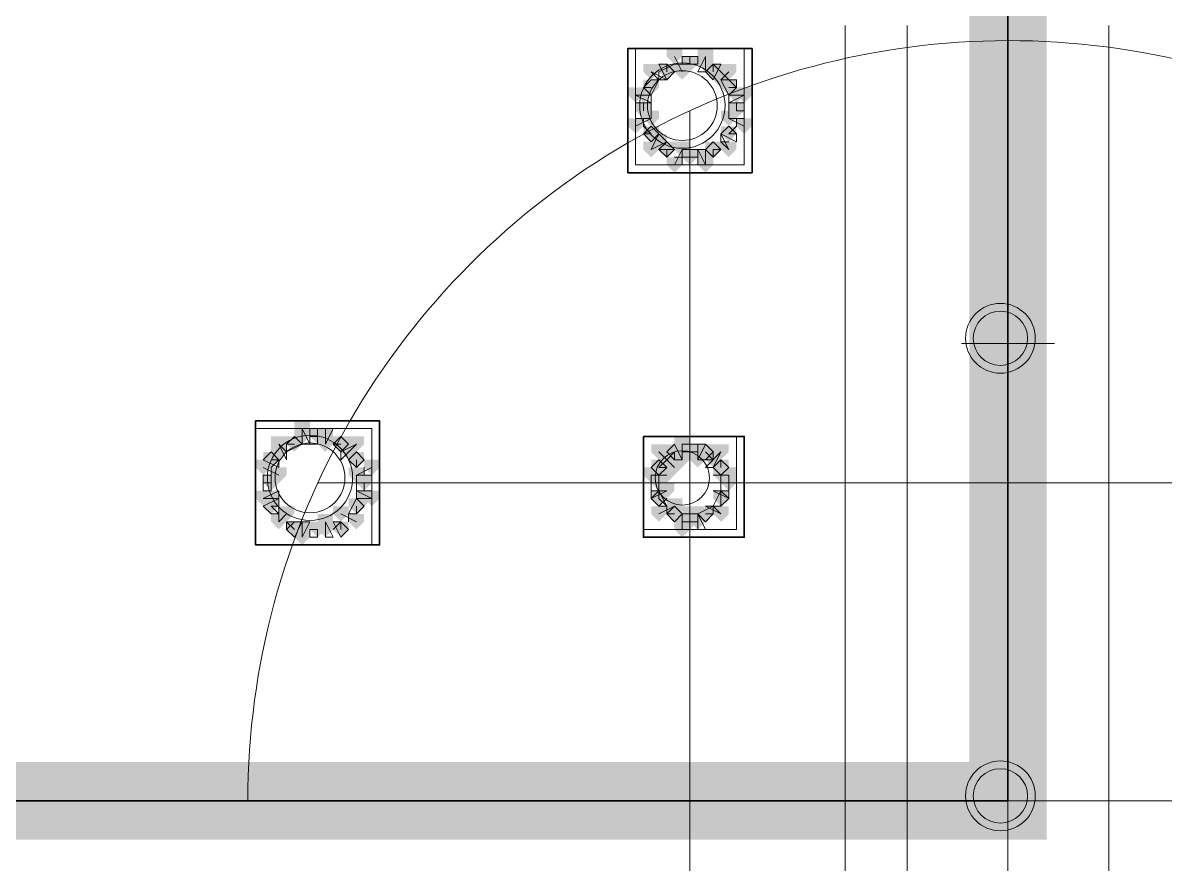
# Model space of a CAD drawing. Header units: millimetres. Extents: x 2315 to 4619, y 1334 to 1897.
# Drawn here: x 3898.27 to 3907.26, y 1541.2 to 1547.82 of the extents above; entities that cross this region are included whole.
import ezdxf

# ---------------------------------------------------------------- set-up
doc = ezdxf.new("R2010")
doc.units = ezdxf.units.MM
for name, color, linetype, true_color in [('PDF_10', 7, 'Continuous', 0x00b85c), ('PDF_8剖面层', 7, 'Continuous', 0xdcdcdc), ('PDF_AXIS', 7, 'Continuous', 0x00b85c), ('PDF_柱构件', 7, 'Continuous', 0x00b85c), ('PDF_转运站初步方案', 7, 'Continuous', 0x00b85c)]:
    doc.layers.add(name, color=color, linetype=linetype, true_color=true_color)
for name, color, linetype in [('PDF_3中心线层', 1, 'Continuous'), ('PDF_中心线层', 1, 'Continuous'), ('PDF_粗实线层', 7, 'Continuous')]:
    doc.layers.add(name, color=color, linetype=linetype)

msp = doc.modelspace()

# ---------------------------------------------------------------- hatches: boundary and pattern name
at = {"layer": 'PDF_10', "transparency": 33554559}
for points in [[(3903.3376, 1547.499), (3903.2766, 1547.499), (3903.2766, 1547.4379), (3903.3376, 1547.3768), (3903.3987, 1547.4379), (3903.3987, 1547.499)], [(3903.3376, 1547.499), (3903.2766, 1547.499), (3903.2766, 1547.4379), (3903.3376, 1547.3768), (3903.3987, 1547.4379), (3903.3987, 1547.499)], [(3903.5209, 1547.5601), (3903.4598, 1547.5601), (3903.4598, 1547.499), (3903.5209, 1547.4379), (3903.582, 1547.499), (3903.582, 1547.5601)], [(3903.5209, 1547.5601), (3903.4598, 1547.5601), (3903.4598, 1547.499), (3903.5209, 1547.4379), (3903.582, 1547.499), (3903.582, 1547.5601)], [(3903.7041, 1547.499), (3903.643, 1547.499), (3903.643, 1547.4379), (3903.7041, 1547.3768), (3903.7652, 1547.4379), (3903.7652, 1547.499)], [(3903.7041, 1547.499), (3903.643, 1547.499), (3903.643, 1547.4379), (3903.7041, 1547.3768), (3903.7652, 1547.4379), (3903.7652, 1547.499)], [(3903.2155, 1547.3768), (3903.1544, 1547.3768), (3903.1544, 1547.3157), (3903.2155, 1547.2547), (3903.2766, 1547.3157), (3903.2766, 1547.3768)], [(3903.2155, 1547.3768), (3903.1544, 1547.3768), (3903.1544, 1547.3157), (3903.2155, 1547.2547), (3903.2766, 1547.3157), (3903.2766, 1547.3768)], [(3903.8263, 1547.3768), (3903.7652, 1547.3768), (3903.7652, 1547.3157), (3903.8263, 1547.2547), (3903.8874, 1547.3157), (3903.8874, 1547.3768)], [(3903.8263, 1547.3768), (3903.7652, 1547.3768), (3903.7652, 1547.3157), (3903.8263, 1547.2547), (3903.8874, 1547.3157), (3903.8874, 1547.3768)], [(3903.1544, 1547.1936), (3903.0933, 1547.1936), (3903.0933, 1547.1325), (3903.1544, 1547.0714), (3903.2155, 1547.1325), (3903.2155, 1547.1936)], [(3903.1544, 1547.1936), (3903.0933, 1547.1936), (3903.0933, 1547.1325), (3903.1544, 1547.0714), (3903.2155, 1547.1325), (3903.2155, 1547.1936)], [(3903.1544, 1547.1936), (3903.0933, 1547.1936), (3903.0933, 1547.1325), (3903.1544, 1547.0714), (3903.2155, 1547.1325), (3903.2155, 1547.1936)], [(3903.8874, 1547.1936), (3903.8263, 1547.1936), (3903.8263, 1547.1325), (3903.8874, 1547.0714), (3903.9484, 1547.1325), (3903.9484, 1547.1936)], [(3903.8874, 1547.1936), (3903.8263, 1547.1936), (3903.8263, 1547.1325), (3903.8874, 1547.0714), (3903.9484, 1547.1325), (3903.9484, 1547.1936)], [(3903.2155, 1547.0103), (3903.1544, 1547.0103), (3903.1544, 1546.9493), (3903.2155, 1546.8882), (3903.2766, 1546.9493), (3903.2766, 1547.0103)], [(3903.2155, 1547.0103), (3903.1544, 1547.0103), (3903.1544, 1546.9493), (3903.2155, 1546.8882), (3903.2766, 1546.9493), (3903.2766, 1547.0103)], [(3903.8263, 1547.0103), (3903.7652, 1547.0103), (3903.7652, 1546.9493), (3903.8263, 1546.8882), (3903.8874, 1546.9493), (3903.8874, 1547.0103)], [(3903.8263, 1547.0103), (3903.7652, 1547.0103), (3903.7652, 1546.9493), (3903.8263, 1546.8882), (3903.8874, 1546.9493), (3903.8874, 1547.0103)], [(3903.3376, 1546.8882), (3903.2766, 1546.8882), (3903.2766, 1546.8271), (3903.3376, 1546.766), (3903.3987, 1546.8271), (3903.3987, 1546.8882)], [(3903.3376, 1546.8882), (3903.2766, 1546.8882), (3903.2766, 1546.8271), (3903.3376, 1546.766), (3903.3987, 1546.8271), (3903.3987, 1546.8882)], [(3903.7041, 1546.8882), (3903.643, 1546.8882), (3903.643, 1546.8271), (3903.7041, 1546.766), (3903.7652, 1546.8271), (3903.7652, 1546.8882)], [(3903.7041, 1546.8882), (3903.643, 1546.8882), (3903.643, 1546.8271), (3903.7041, 1546.766), (3903.7652, 1546.8271), (3903.7652, 1546.8882)], [(3903.5209, 1546.8271), (3903.4598, 1546.8271), (3903.4598, 1546.766), (3903.5209, 1546.7049), (3903.582, 1546.766), (3903.582, 1546.8271)], [(3903.5209, 1546.8271), (3903.4598, 1546.8271), (3903.4598, 1546.766), (3903.5209, 1546.7049), (3903.582, 1546.766), (3903.582, 1546.8271)], [(3903.5209, 1546.8271), (3903.4598, 1546.8271), (3903.4598, 1546.766), (3903.5209, 1546.7049), (3903.582, 1546.766), (3903.582, 1546.8271)], [(3900.589, 1544.6282), (3900.5279, 1544.6282), (3900.5279, 1544.5671), (3900.589, 1544.506), (3900.6501, 1544.5671), (3900.6501, 1544.6282)], [(3900.589, 1544.6282), (3900.5279, 1544.6282), (3900.5279, 1544.5671), (3900.589, 1544.506), (3900.6501, 1544.5671), (3900.6501, 1544.6282)], [(3900.589, 1544.6282), (3900.5279, 1544.6282), (3900.5279, 1544.5671), (3900.589, 1544.506), (3900.6501, 1544.5671), (3900.6501, 1544.6282)], [(3900.4057, 1544.5671), (3900.3447, 1544.5671), (3900.3447, 1544.506), (3900.4057, 1544.4449), (3900.4668, 1544.506), (3900.4668, 1544.5671)], [(3900.4057, 1544.5671), (3900.3447, 1544.5671), (3900.3447, 1544.506), (3900.4057, 1544.4449), (3900.4668, 1544.506), (3900.4668, 1544.5671)], [(3900.7722, 1544.5671), (3900.7111, 1544.5671), (3900.7111, 1544.506), (3900.7722, 1544.4449), (3900.8333, 1544.506), (3900.8333, 1544.5671)], [(3900.7722, 1544.5671), (3900.7111, 1544.5671), (3900.7111, 1544.506), (3900.7722, 1544.4449), (3900.8333, 1544.506), (3900.8333, 1544.5671)], [(3900.7722, 1544.5671), (3900.7111, 1544.5671), (3900.7111, 1544.506), (3900.7722, 1544.4449), (3900.8333, 1544.506), (3900.8333, 1544.5671)], [(3900.2225, 1544.4449), (3900.1614, 1544.4449), (3900.1614, 1544.3839), (3900.2225, 1544.3228), (3900.2836, 1544.3839), (3900.2836, 1544.4449)], [(3900.2225, 1544.4449), (3900.1614, 1544.4449), (3900.1614, 1544.3839), (3900.2225, 1544.3228), (3900.2836, 1544.3839), (3900.2836, 1544.4449)], [(3900.8944, 1544.4449), (3900.8333, 1544.4449), (3900.8333, 1544.3839), (3900.8944, 1544.3228), (3900.9555, 1544.3839), (3900.9555, 1544.4449)], [(3900.8944, 1544.4449), (3900.8333, 1544.4449), (3900.8333, 1544.3839), (3900.8944, 1544.3228), (3900.9555, 1544.3839), (3900.9555, 1544.4449)], [(3900.8944, 1544.4449), (3900.8333, 1544.4449), (3900.8333, 1544.3839), (3900.8944, 1544.3228), (3900.9555, 1544.3839), (3900.9555, 1544.4449)], [(3903.3987, 1544.506), (3903.3376, 1544.506), (3903.3376, 1544.4449), (3903.3987, 1544.3839), (3903.4598, 1544.4449), (3903.4598, 1544.506)], [(3903.3987, 1544.506), (3903.3376, 1544.506), (3903.3376, 1544.4449), (3903.3987, 1544.3839), (3903.4598, 1544.4449), (3903.4598, 1544.506)], [(3903.5209, 1544.506), (3903.4598, 1544.506), (3903.4598, 1544.4449), (3903.5209, 1544.3839), (3903.582, 1544.4449), (3903.582, 1544.506)], [(3903.5209, 1544.506), (3903.4598, 1544.506), (3903.4598, 1544.4449), (3903.5209, 1544.3839), (3903.582, 1544.4449), (3903.582, 1544.506)], [(3903.643, 1544.506), (3903.582, 1544.506), (3903.582, 1544.4449), (3903.643, 1544.3839), (3903.7041, 1544.4449), (3903.7041, 1544.506)], [(3903.643, 1544.506), (3903.582, 1544.506), (3903.582, 1544.4449), (3903.643, 1544.3839), (3903.7041, 1544.4449), (3903.7041, 1544.506)], [(3903.2766, 1544.3839), (3903.2155, 1544.3839), (3903.2155, 1544.3228), (3903.2766, 1544.2617), (3903.3376, 1544.3228), (3903.3376, 1544.3839)], [(3903.2766, 1544.3839), (3903.2155, 1544.3839), (3903.2155, 1544.3228), (3903.2766, 1544.2617), (3903.3376, 1544.3228), (3903.3376, 1544.3839)], [(3903.7652, 1544.3839), (3903.7041, 1544.3839), (3903.7041, 1544.3228), (3903.7652, 1544.2617), (3903.8263, 1544.3228), (3903.8263, 1544.3839)], [(3903.7652, 1544.3839), (3903.7041, 1544.3839), (3903.7041, 1544.3228), (3903.7652, 1544.2617), (3903.8263, 1544.3228), (3903.8263, 1544.3839)], [(3903.7652, 1544.3839), (3903.7041, 1544.3839), (3903.7041, 1544.3228), (3903.7652, 1544.2617), (3903.8263, 1544.3228), (3903.8263, 1544.3839)], [(3900.2225, 1544.2617), (3900.1614, 1544.2617), (3900.1614, 1544.2006), (3900.2225, 1544.1395), (3900.2836, 1544.2006), (3900.2836, 1544.2617)], [(3900.2225, 1544.2617), (3900.1614, 1544.2617), (3900.1614, 1544.2006), (3900.2225, 1544.1395), (3900.2836, 1544.2006), (3900.2836, 1544.2617)], [(3900.9555, 1544.2617), (3900.8944, 1544.2617), (3900.8944, 1544.2006), (3900.9555, 1544.1395), (3901.0166, 1544.2006), (3901.0166, 1544.2617)], [(3900.9555, 1544.2617), (3900.8944, 1544.2617), (3900.8944, 1544.2006), (3900.9555, 1544.1395), (3901.0166, 1544.2006), (3901.0166, 1544.2617)], [(3903.2766, 1544.2617), (3903.2155, 1544.2617), (3903.2155, 1544.2006), (3903.2766, 1544.1395), (3903.3376, 1544.2006), (3903.3376, 1544.2617)], [(3903.2766, 1544.2617), (3903.2155, 1544.2617), (3903.2155, 1544.2006), (3903.2766, 1544.1395), (3903.3376, 1544.2006), (3903.3376, 1544.2617)], [(3903.8263, 1544.2617), (3903.7652, 1544.2617), (3903.7652, 1544.2006), (3903.8263, 1544.1395), (3903.8874, 1544.2006), (3903.8874, 1544.2617)], [(3903.8263, 1544.2617), (3903.7652, 1544.2617), (3903.7652, 1544.2006), (3903.8263, 1544.1395), (3903.8874, 1544.2006), (3903.8874, 1544.2617)], [(3900.2225, 1544.0784), (3900.1614, 1544.0784), (3900.1614, 1544.0174), (3900.2225, 1543.9563), (3900.2836, 1544.0174), (3900.2836, 1544.0784)], [(3900.2225, 1544.0784), (3900.1614, 1544.0784), (3900.1614, 1544.0174), (3900.2225, 1543.9563), (3900.2836, 1544.0174), (3900.2836, 1544.0784)], [(3900.8944, 1544.0784), (3900.8333, 1544.0784), (3900.8333, 1544.0174), (3900.8944, 1543.9563), (3900.9555, 1544.0174), (3900.9555, 1544.0784)], [(3900.8944, 1544.0784), (3900.8333, 1544.0784), (3900.8333, 1544.0174), (3900.8944, 1543.9563), (3900.9555, 1544.0174), (3900.9555, 1544.0784)], [(3900.8944, 1544.0784), (3900.8333, 1544.0784), (3900.8333, 1544.0174), (3900.8944, 1543.9563), (3900.9555, 1544.0174), (3900.9555, 1544.0784)], [(3903.2766, 1544.1395), (3903.2155, 1544.1395), (3903.2155, 1544.0784), (3903.2766, 1544.0174), (3903.3376, 1544.0784), (3903.3376, 1544.1395)], [(3903.2766, 1544.1395), (3903.2155, 1544.1395), (3903.2155, 1544.0784), (3903.2766, 1544.0174), (3903.3376, 1544.0784), (3903.3376, 1544.1395)], [(3903.7652, 1544.1395), (3903.7041, 1544.1395), (3903.7041, 1544.0784), (3903.7652, 1544.0174), (3903.8263, 1544.0784), (3903.8263, 1544.1395)], [(3903.7652, 1544.1395), (3903.7041, 1544.1395), (3903.7041, 1544.0784), (3903.7652, 1544.0174), (3903.8263, 1544.0784), (3903.8263, 1544.1395)], [(3903.3987, 1544.0174), (3903.3376, 1544.0174), (3903.3376, 1543.9563), (3903.3987, 1543.8952), (3903.4598, 1543.9563), (3903.4598, 1544.0174)], [(3903.3987, 1544.0174), (3903.3376, 1544.0174), (3903.3376, 1543.9563), (3903.3987, 1543.8952), (3903.4598, 1543.9563), (3903.4598, 1544.0174)], [(3903.3987, 1544.0174), (3903.3376, 1544.0174), (3903.3376, 1543.9563), (3903.3987, 1543.8952), (3903.4598, 1543.9563), (3903.4598, 1544.0174)], [(3903.643, 1544.0174), (3903.582, 1544.0174), (3903.582, 1543.9563), (3903.643, 1543.8952), (3903.7041, 1543.9563), (3903.7041, 1544.0174)], [(3903.643, 1544.0174), (3903.582, 1544.0174), (3903.582, 1543.9563), (3903.643, 1543.8952), (3903.7041, 1543.9563), (3903.7041, 1544.0174)], [(3900.4057, 1543.8952), (3900.3447, 1543.8952), (3900.3447, 1543.8341), (3900.4057, 1543.773), (3900.4668, 1543.8341), (3900.4668, 1543.8952)], [(3900.4057, 1543.8952), (3900.3447, 1543.8952), (3900.3447, 1543.8341), (3900.4057, 1543.773), (3900.4668, 1543.8341), (3900.4668, 1543.8952)], [(3900.589, 1543.8952), (3900.5279, 1543.8952), (3900.5279, 1543.8341), (3900.589, 1543.773), (3900.6501, 1543.8341), (3900.6501, 1543.8952)], [(3900.589, 1543.8952), (3900.5279, 1543.8952), (3900.5279, 1543.8341), (3900.589, 1543.773), (3900.6501, 1543.8341), (3900.6501, 1543.8952)], [(3900.7722, 1543.8952), (3900.7111, 1543.8952), (3900.7111, 1543.8341), (3900.7722, 1543.773), (3900.8333, 1543.8341), (3900.8333, 1543.8952)], [(3900.7722, 1543.8952), (3900.7111, 1543.8952), (3900.7111, 1543.8341), (3900.7722, 1543.773), (3900.8333, 1543.8341), (3900.8333, 1543.8952)], [(3903.5209, 1543.9563), (3903.4598, 1543.9563), (3903.4598, 1543.8952), (3903.5209, 1543.8341), (3903.582, 1543.8952), (3903.582, 1543.9563)], [(3903.5209, 1543.9563), (3903.4598, 1543.9563), (3903.4598, 1543.8952), (3903.5209, 1543.8341), (3903.582, 1543.8952), (3903.582, 1543.9563)]]:
    msp.add_hatch(color=6, dxfattribs=at).paths.add_polyline_path(points)
at = {"layer": 'PDF_柱构件', "transparency": 33554559}
for points in [[(3903.3987, 1547.6211), (3903.3376, 1547.6211), (3903.3376, 1547.5601), (3903.3987, 1547.499), (3903.4598, 1547.5601), (3903.4598, 1547.6211)], [(3903.643, 1547.6211), (3903.582, 1547.6211), (3903.582, 1547.5601), (3903.643, 1547.499), (3903.7041, 1547.5601), (3903.7041, 1547.6211)], [(3903.2155, 1547.499), (3903.1544, 1547.499), (3903.1544, 1547.4379), (3903.2155, 1547.3768), (3903.2766, 1547.4379), (3903.2766, 1547.499)], [(3903.4598, 1547.499), (3903.3987, 1547.499), (3903.3987, 1547.4379), (3903.4598, 1547.3768), (3903.5209, 1547.4379), (3903.5209, 1547.499)], [(3903.643, 1547.5601), (3903.582, 1547.5601), (3903.582, 1547.499), (3903.643, 1547.4379), (3903.7041, 1547.499), (3903.7041, 1547.5601)], [(3903.8263, 1547.499), (3903.7652, 1547.499), (3903.7652, 1547.4379), (3903.8263, 1547.3768), (3903.8874, 1547.4379), (3903.8874, 1547.499)], [(3903.7652, 1547.4379), (3903.7041, 1547.4379), (3903.7041, 1547.3768), (3903.7652, 1547.3157), (3903.8263, 1547.3768), (3903.8263, 1547.4379)], [(3903.0933, 1547.3157), (3903.0322, 1547.3157), (3903.0322, 1547.2547), (3903.0933, 1547.1936), (3903.1544, 1547.2547), (3903.1544, 1547.3157)], [(3903.1544, 1547.3157), (3903.0933, 1547.3157), (3903.0933, 1547.2547), (3903.1544, 1547.1936), (3903.2155, 1547.2547), (3903.2155, 1547.3157)], [(3903.8874, 1547.3157), (3903.8263, 1547.3157), (3903.8263, 1547.2547), (3903.8874, 1547.1936), (3903.9484, 1547.2547), (3903.9484, 1547.3157)], [(3903.9484, 1547.3157), (3903.8874, 1547.3157), (3903.8874, 1547.2547), (3903.9484, 1547.1936), (3904.0095, 1547.2547), (3904.0095, 1547.3157)], [(3903.2155, 1547.1325), (3903.1544, 1547.1325), (3903.1544, 1547.0714), (3903.2155, 1547.0103), (3903.2766, 1547.0714), (3903.2766, 1547.1325)], [(3903.8263, 1547.1325), (3903.7652, 1547.1325), (3903.7652, 1547.0714), (3903.8263, 1547.0103), (3903.8874, 1547.0714), (3903.8874, 1547.1325)], [(3903.0933, 1547.0714), (3903.0322, 1547.0714), (3903.0322, 1547.0103), (3903.0933, 1546.9493), (3903.1544, 1547.0103), (3903.1544, 1547.0714)], [(3903.9484, 1547.0714), (3903.8874, 1547.0714), (3903.8874, 1547.0103), (3903.9484, 1546.9493), (3904.0095, 1547.0103), (3904.0095, 1547.0714)], [(3903.2766, 1546.9493), (3903.2155, 1546.9493), (3903.2155, 1546.8882), (3903.2766, 1546.8271), (3903.3376, 1546.8882), (3903.3376, 1546.9493)], [(3903.2155, 1546.8882), (3903.1544, 1546.8882), (3903.1544, 1546.8271), (3903.2155, 1546.766), (3903.2766, 1546.8271), (3903.2766, 1546.8882)], [(3903.4598, 1546.8882), (3903.3987, 1546.8882), (3903.3987, 1546.8271), (3903.4598, 1546.766), (3903.5209, 1546.8271), (3903.5209, 1546.8882)], [(3903.8263, 1546.8882), (3903.7652, 1546.8882), (3903.7652, 1546.8271), (3903.8263, 1546.766), (3903.8874, 1546.8271), (3903.8874, 1546.8882)], [(3903.3987, 1546.766), (3903.3376, 1546.766), (3903.3376, 1546.7049), (3903.3987, 1546.6439), (3903.4598, 1546.7049), (3903.4598, 1546.766)], [(3903.643, 1546.8271), (3903.582, 1546.8271), (3903.582, 1546.766), (3903.643, 1546.7049), (3903.7041, 1546.766), (3903.7041, 1546.8271)], [(3903.643, 1546.766), (3903.582, 1546.766), (3903.582, 1546.7049), (3903.643, 1546.6439), (3903.7041, 1546.7049), (3903.7041, 1546.766)], [(3900.4668, 1544.6893), (3900.4057, 1544.6893), (3900.4057, 1544.6282), (3900.4668, 1544.5671), (3900.5279, 1544.6282), (3900.5279, 1544.6893)], [(3900.4668, 1544.6282), (3900.4057, 1544.6282), (3900.4057, 1544.5671), (3900.4668, 1544.506), (3900.5279, 1544.5671), (3900.5279, 1544.6282)], [(3900.6501, 1544.6282), (3900.589, 1544.6282), (3900.589, 1544.5671), (3900.6501, 1544.506), (3900.7111, 1544.5671), (3900.7111, 1544.6282)], [(3900.2836, 1544.5671), (3900.2225, 1544.5671), (3900.2225, 1544.506), (3900.2836, 1544.4449), (3900.3447, 1544.506), (3900.3447, 1544.5671)], [(3900.6501, 1544.5671), (3900.589, 1544.5671), (3900.589, 1544.506), (3900.6501, 1544.4449), (3900.7111, 1544.506), (3900.7111, 1544.5671)], [(3900.8944, 1544.5671), (3900.8333, 1544.5671), (3900.8333, 1544.506), (3900.8944, 1544.4449), (3900.9555, 1544.506), (3900.9555, 1544.5671)], [(3903.4598, 1544.5671), (3903.3987, 1544.5671), (3903.3987, 1544.506), (3903.4598, 1544.4449), (3903.5209, 1544.506), (3903.5209, 1544.5671)], [(3900.2836, 1544.506), (3900.2225, 1544.506), (3900.2225, 1544.4449), (3900.2836, 1544.3839), (3900.3447, 1544.4449), (3900.3447, 1544.506)], [(3900.8333, 1544.506), (3900.7722, 1544.506), (3900.7722, 1544.4449), (3900.8333, 1544.3839), (3900.8944, 1544.4449), (3900.8944, 1544.506)], [(3903.2766, 1544.506), (3903.2155, 1544.506), (3903.2155, 1544.4449), (3903.2766, 1544.3839), (3903.3376, 1544.4449), (3903.3376, 1544.506)], [(3903.3376, 1544.4449), (3903.2766, 1544.4449), (3903.2766, 1544.3839), (3903.3376, 1544.3228), (3903.3987, 1544.3839), (3903.3987, 1544.4449)], [(3903.4598, 1544.506), (3903.3987, 1544.506), (3903.3987, 1544.4449), (3903.4598, 1544.3839), (3903.5209, 1544.4449), (3903.5209, 1544.506)], [(3903.4598, 1544.4449), (3903.3987, 1544.4449), (3903.3987, 1544.3839), (3903.4598, 1544.3228), (3903.5209, 1544.3839), (3903.5209, 1544.4449)], [(3903.582, 1544.506), (3903.5209, 1544.506), (3903.5209, 1544.4449), (3903.582, 1544.3839), (3903.643, 1544.4449), (3903.643, 1544.506)], [(3903.582, 1544.4449), (3903.5209, 1544.4449), (3903.5209, 1544.3839), (3903.582, 1544.3228), (3903.643, 1544.3839), (3903.643, 1544.4449)], [(3903.7041, 1544.4449), (3903.643, 1544.4449), (3903.643, 1544.3839), (3903.7041, 1544.3228), (3903.7652, 1544.3839), (3903.7652, 1544.4449)], [(3903.7652, 1544.506), (3903.7041, 1544.506), (3903.7041, 1544.4449), (3903.7652, 1544.3839), (3903.8263, 1544.4449), (3903.8263, 1544.506)], [(3900.1614, 1544.3839), (3900.1003, 1544.3839), (3900.1003, 1544.3228), (3900.1614, 1544.2617), (3900.2225, 1544.3228), (3900.2225, 1544.3839)], [(3901.0166, 1544.3839), (3900.9555, 1544.3839), (3900.9555, 1544.3228), (3901.0166, 1544.2617), (3901.0776, 1544.3228), (3901.0776, 1544.3839)], [(3903.3987, 1544.3839), (3903.3376, 1544.3839), (3903.3376, 1544.3228), (3903.3987, 1544.2617), (3903.4598, 1544.3228), (3903.4598, 1544.3839)], [(3900.2836, 1544.3228), (3900.2225, 1544.3228), (3900.2225, 1544.2617), (3900.2836, 1544.2006), (3900.3447, 1544.2617), (3900.3447, 1544.3228)], [(3900.8944, 1544.3228), (3900.8333, 1544.3228), (3900.8333, 1544.2617), (3900.8944, 1544.2006), (3900.9555, 1544.2617), (3900.9555, 1544.3228)], [(3903.2155, 1544.3228), (3903.1544, 1544.3228), (3903.1544, 1544.2617), (3903.2155, 1544.2006), (3903.2766, 1544.2617), (3903.2766, 1544.3228)], [(3903.2766, 1544.3228), (3903.2155, 1544.3228), (3903.2155, 1544.2617), (3903.2766, 1544.2006), (3903.3376, 1544.2617), (3903.3376, 1544.3228)], [(3903.3376, 1544.3228), (3903.2766, 1544.3228), (3903.2766, 1544.2617), (3903.3376, 1544.2006), (3903.3987, 1544.2617), (3903.3987, 1544.3228)], [(3903.7652, 1544.3228), (3903.7041, 1544.3228), (3903.7041, 1544.2617), (3903.7652, 1544.2006), (3903.8263, 1544.2617), (3903.8263, 1544.3228)], [(3903.8263, 1544.3228), (3903.7652, 1544.3228), (3903.7652, 1544.2617), (3903.8263, 1544.2006), (3903.8874, 1544.2617), (3903.8874, 1544.3228)], [(3903.3376, 1544.2006), (3903.2766, 1544.2006), (3903.2766, 1544.1395), (3903.3376, 1544.0784), (3903.3987, 1544.1395), (3903.3987, 1544.2006)], [(3900.1614, 1544.1395), (3900.1003, 1544.1395), (3900.1003, 1544.0784), (3900.1614, 1544.0174), (3900.2225, 1544.0784), (3900.2225, 1544.1395)], [(3900.2225, 1544.1395), (3900.1614, 1544.1395), (3900.1614, 1544.0784), (3900.2225, 1544.0174), (3900.2836, 1544.0784), (3900.2836, 1544.1395)], [(3900.9555, 1544.1395), (3900.8944, 1544.1395), (3900.8944, 1544.0784), (3900.9555, 1544.0174), (3901.0166, 1544.0784), (3901.0166, 1544.1395)], [(3901.0166, 1544.1395), (3900.9555, 1544.1395), (3900.9555, 1544.0784), (3901.0166, 1544.0174), (3901.0776, 1544.0784), (3901.0776, 1544.1395)], [(3903.3987, 1544.0784), (3903.3376, 1544.0784), (3903.3376, 1544.0174), (3903.3987, 1543.9563), (3903.4598, 1544.0174), (3903.4598, 1544.0784)], [(3900.3447, 1544.0174), (3900.2836, 1544.0174), (3900.2836, 1543.9563), (3900.3447, 1543.8952), (3900.4057, 1543.9563), (3900.4057, 1544.0174)], [(3900.7722, 1544.0174), (3900.7111, 1544.0174), (3900.7111, 1543.9563), (3900.7722, 1543.8952), (3900.8333, 1543.9563), (3900.8333, 1544.0174)], [(3903.2766, 1544.0174), (3903.2155, 1544.0174), (3903.2155, 1543.9563), (3903.2766, 1543.8952), (3903.3376, 1543.9563), (3903.3376, 1544.0174)], [(3903.4598, 1544.0174), (3903.3987, 1544.0174), (3903.3987, 1543.9563), (3903.4598, 1543.8952), (3903.5209, 1543.9563), (3903.5209, 1544.0174)], [(3903.582, 1544.0174), (3903.5209, 1544.0174), (3903.5209, 1543.9563), (3903.582, 1543.8952), (3903.643, 1543.9563), (3903.643, 1544.0174)], [(3903.7652, 1544.0174), (3903.7041, 1544.0174), (3903.7041, 1543.9563), (3903.7652, 1543.8952), (3903.8263, 1543.9563), (3903.8263, 1544.0174)], [(3900.2836, 1543.9563), (3900.2225, 1543.9563), (3900.2225, 1543.8952), (3900.2836, 1543.8341), (3900.3447, 1543.8952), (3900.3447, 1543.9563)], [(3900.4668, 1543.8952), (3900.4057, 1543.8952), (3900.4057, 1543.8341), (3900.4668, 1543.773), (3900.5279, 1543.8341), (3900.5279, 1543.8952)], [(3900.6501, 1543.9563), (3900.589, 1543.9563), (3900.589, 1543.8952), (3900.6501, 1543.8341), (3900.7111, 1543.8952), (3900.7111, 1543.9563)], [(3900.6501, 1543.8952), (3900.589, 1543.8952), (3900.589, 1543.8341), (3900.6501, 1543.773), (3900.7111, 1543.8341), (3900.7111, 1543.8952)], [(3900.8944, 1543.9563), (3900.8333, 1543.9563), (3900.8333, 1543.8952), (3900.8944, 1543.8341), (3900.9555, 1543.8952), (3900.9555, 1543.9563)], [(3903.4598, 1543.9563), (3903.3987, 1543.9563), (3903.3987, 1543.8952), (3903.4598, 1543.8341), (3903.5209, 1543.8952), (3903.5209, 1543.9563)], [(3903.4598, 1543.8952), (3903.3987, 1543.8952), (3903.3987, 1543.8341), (3903.4598, 1543.773), (3903.5209, 1543.8341), (3903.5209, 1543.8952)], [(3903.582, 1543.9563), (3903.5209, 1543.9563), (3903.5209, 1543.8952), (3903.582, 1543.8341), (3903.643, 1543.8952), (3903.643, 1543.9563)], [(3900.4668, 1543.8341), (3900.4057, 1543.8341), (3900.4057, 1543.773), (3900.4668, 1543.712), (3900.5279, 1543.773), (3900.5279, 1543.8341)]]:
    msp.add_hatch(color=6, dxfattribs=at).paths.add_polyline_path(points)
at = {"layer": 'PDF_粗实线层', "transparency": 33554559}
msp.add_hatch(color=256, dxfattribs=at).paths.add_polyline_path([(3906.3306, 1554.7066), (3905.7198, 1554.7066), (3905.7198, 1542.0017), (3850.3192, 1542.0017), (3850.3192, 1554.7066), (3849.7084, 1554.7066), (3849.7084, 1541.3909), (3906.3306, 1541.3909)])
at = {"layer": 'PDF_转运站初步方案', "transparency": 33554559}
for points in [[(3903.3376, 1547.499), (3903.2766, 1547.499), (3903.2766, 1547.4379), (3903.3376, 1547.3768), (3903.3987, 1547.4379), (3903.3987, 1547.499)], [(3903.3376, 1547.499), (3903.2766, 1547.499), (3903.2766, 1547.4379), (3903.3376, 1547.3768), (3903.3987, 1547.4379), (3903.3987, 1547.499)], [(3903.5209, 1547.5601), (3903.4598, 1547.5601), (3903.4598, 1547.499), (3903.5209, 1547.4379), (3903.582, 1547.499), (3903.582, 1547.5601)], [(3903.5209, 1547.5601), (3903.4598, 1547.5601), (3903.4598, 1547.499), (3903.5209, 1547.4379), (3903.582, 1547.499), (3903.582, 1547.5601)], [(3903.7041, 1547.499), (3903.643, 1547.499), (3903.643, 1547.4379), (3903.7041, 1547.3768), (3903.7652, 1547.4379), (3903.7652, 1547.499)], [(3903.7041, 1547.499), (3903.643, 1547.499), (3903.643, 1547.4379), (3903.7041, 1547.3768), (3903.7652, 1547.4379), (3903.7652, 1547.499)], [(3903.2155, 1547.3768), (3903.1544, 1547.3768), (3903.1544, 1547.3157), (3903.2155, 1547.2547), (3903.2766, 1547.3157), (3903.2766, 1547.3768)], [(3903.2155, 1547.3768), (3903.1544, 1547.3768), (3903.1544, 1547.3157), (3903.2155, 1547.2547), (3903.2766, 1547.3157), (3903.2766, 1547.3768)], [(3903.8263, 1547.3768), (3903.7652, 1547.3768), (3903.7652, 1547.3157), (3903.8263, 1547.2547), (3903.8874, 1547.3157), (3903.8874, 1547.3768)], [(3903.8263, 1547.3768), (3903.7652, 1547.3768), (3903.7652, 1547.3157), (3903.8263, 1547.2547), (3903.8874, 1547.3157), (3903.8874, 1547.3768)], [(3903.1544, 1547.1936), (3903.0933, 1547.1936), (3903.0933, 1547.1325), (3903.1544, 1547.0714), (3903.2155, 1547.1325), (3903.2155, 1547.1936)], [(3903.1544, 1547.1936), (3903.0933, 1547.1936), (3903.0933, 1547.1325), (3903.1544, 1547.0714), (3903.2155, 1547.1325), (3903.2155, 1547.1936)], [(3903.8874, 1547.1936), (3903.8263, 1547.1936), (3903.8263, 1547.1325), (3903.8874, 1547.0714), (3903.9484, 1547.1325), (3903.9484, 1547.1936)], [(3903.8874, 1547.1936), (3903.8263, 1547.1936), (3903.8263, 1547.1325), (3903.8874, 1547.0714), (3903.9484, 1547.1325), (3903.9484, 1547.1936)], [(3903.2155, 1547.0103), (3903.1544, 1547.0103), (3903.1544, 1546.9493), (3903.2155, 1546.8882), (3903.2766, 1546.9493), (3903.2766, 1547.0103)], [(3903.2155, 1547.0103), (3903.1544, 1547.0103), (3903.1544, 1546.9493), (3903.2155, 1546.8882), (3903.2766, 1546.9493), (3903.2766, 1547.0103)], [(3903.8263, 1547.0103), (3903.7652, 1547.0103), (3903.7652, 1546.9493), (3903.8263, 1546.8882), (3903.8874, 1546.9493), (3903.8874, 1547.0103)], [(3903.8263, 1547.0103), (3903.7652, 1547.0103), (3903.7652, 1546.9493), (3903.8263, 1546.8882), (3903.8874, 1546.9493), (3903.8874, 1547.0103)], [(3903.3376, 1546.8882), (3903.2766, 1546.8882), (3903.2766, 1546.8271), (3903.3376, 1546.766), (3903.3987, 1546.8271), (3903.3987, 1546.8882)], [(3903.3376, 1546.8882), (3903.2766, 1546.8882), (3903.2766, 1546.8271), (3903.3376, 1546.766), (3903.3987, 1546.8271), (3903.3987, 1546.8882)], [(3903.7041, 1546.8882), (3903.643, 1546.8882), (3903.643, 1546.8271), (3903.7041, 1546.766), (3903.7652, 1546.8271), (3903.7652, 1546.8882)], [(3903.7041, 1546.8882), (3903.643, 1546.8882), (3903.643, 1546.8271), (3903.7041, 1546.766), (3903.7652, 1546.8271), (3903.7652, 1546.8882)], [(3903.5209, 1546.8271), (3903.4598, 1546.8271), (3903.4598, 1546.766), (3903.5209, 1546.7049), (3903.582, 1546.766), (3903.582, 1546.8271)], [(3903.5209, 1546.8271), (3903.4598, 1546.8271), (3903.4598, 1546.766), (3903.5209, 1546.7049), (3903.582, 1546.766), (3903.582, 1546.8271)], [(3900.589, 1544.6282), (3900.5279, 1544.6282), (3900.5279, 1544.5671), (3900.589, 1544.506), (3900.6501, 1544.5671), (3900.6501, 1544.6282)], [(3900.589, 1544.6282), (3900.5279, 1544.6282), (3900.5279, 1544.5671), (3900.589, 1544.506), (3900.6501, 1544.5671), (3900.6501, 1544.6282)], [(3900.4057, 1544.5671), (3900.3447, 1544.5671), (3900.3447, 1544.506), (3900.4057, 1544.4449), (3900.4668, 1544.506), (3900.4668, 1544.5671)], [(3900.4057, 1544.5671), (3900.3447, 1544.5671), (3900.3447, 1544.506), (3900.4057, 1544.4449), (3900.4668, 1544.506), (3900.4668, 1544.5671)], [(3900.7722, 1544.5671), (3900.7111, 1544.5671), (3900.7111, 1544.506), (3900.7722, 1544.4449), (3900.8333, 1544.506), (3900.8333, 1544.5671)], [(3900.7722, 1544.5671), (3900.7111, 1544.5671), (3900.7111, 1544.506), (3900.7722, 1544.4449), (3900.8333, 1544.506), (3900.8333, 1544.5671)], [(3900.2225, 1544.4449), (3900.1614, 1544.4449), (3900.1614, 1544.3839), (3900.2225, 1544.3228), (3900.2836, 1544.3839), (3900.2836, 1544.4449)], [(3900.2225, 1544.4449), (3900.1614, 1544.4449), (3900.1614, 1544.3839), (3900.2225, 1544.3228), (3900.2836, 1544.3839), (3900.2836, 1544.4449)], [(3900.8944, 1544.4449), (3900.8333, 1544.4449), (3900.8333, 1544.3839), (3900.8944, 1544.3228), (3900.9555, 1544.3839), (3900.9555, 1544.4449)], [(3900.8944, 1544.4449), (3900.8333, 1544.4449), (3900.8333, 1544.3839), (3900.8944, 1544.3228), (3900.9555, 1544.3839), (3900.9555, 1544.4449)], [(3903.3987, 1544.506), (3903.3376, 1544.506), (3903.3376, 1544.4449), (3903.3987, 1544.3839), (3903.4598, 1544.4449), (3903.4598, 1544.506)], [(3903.3987, 1544.506), (3903.3376, 1544.506), (3903.3376, 1544.4449), (3903.3987, 1544.3839), (3903.4598, 1544.4449), (3903.4598, 1544.506)], [(3903.5209, 1544.506), (3903.4598, 1544.506), (3903.4598, 1544.4449), (3903.5209, 1544.3839), (3903.582, 1544.4449), (3903.582, 1544.506)], [(3903.5209, 1544.506), (3903.4598, 1544.506), (3903.4598, 1544.4449), (3903.5209, 1544.3839), (3903.582, 1544.4449), (3903.582, 1544.506)], [(3903.643, 1544.506), (3903.582, 1544.506), (3903.582, 1544.4449), (3903.643, 1544.3839), (3903.7041, 1544.4449), (3903.7041, 1544.506)], [(3903.643, 1544.506), (3903.582, 1544.506), (3903.582, 1544.4449), (3903.643, 1544.3839), (3903.7041, 1544.4449), (3903.7041, 1544.506)], [(3903.2766, 1544.3839), (3903.2155, 1544.3839), (3903.2155, 1544.3228), (3903.2766, 1544.2617), (3903.3376, 1544.3228), (3903.3376, 1544.3839)], [(3903.2766, 1544.3839), (3903.2155, 1544.3839), (3903.2155, 1544.3228), (3903.2766, 1544.2617), (3903.3376, 1544.3228), (3903.3376, 1544.3839)], [(3903.7652, 1544.3839), (3903.7041, 1544.3839), (3903.7041, 1544.3228), (3903.7652, 1544.2617), (3903.8263, 1544.3228), (3903.8263, 1544.3839)], [(3903.7652, 1544.3839), (3903.7041, 1544.3839), (3903.7041, 1544.3228), (3903.7652, 1544.2617), (3903.8263, 1544.3228), (3903.8263, 1544.3839)], [(3900.2225, 1544.2617), (3900.1614, 1544.2617), (3900.1614, 1544.2006), (3900.2225, 1544.1395), (3900.2836, 1544.2006), (3900.2836, 1544.2617)], [(3900.2225, 1544.2617), (3900.1614, 1544.2617), (3900.1614, 1544.2006), (3900.2225, 1544.1395), (3900.2836, 1544.2006), (3900.2836, 1544.2617)], [(3900.9555, 1544.2617), (3900.8944, 1544.2617), (3900.8944, 1544.2006), (3900.9555, 1544.1395), (3901.0166, 1544.2006), (3901.0166, 1544.2617)], [(3900.9555, 1544.2617), (3900.8944, 1544.2617), (3900.8944, 1544.2006), (3900.9555, 1544.1395), (3901.0166, 1544.2006), (3901.0166, 1544.2617)], [(3903.2766, 1544.2617), (3903.2155, 1544.2617), (3903.2155, 1544.2006), (3903.2766, 1544.1395), (3903.3376, 1544.2006), (3903.3376, 1544.2617)], [(3903.2766, 1544.2617), (3903.2155, 1544.2617), (3903.2155, 1544.2006), (3903.2766, 1544.1395), (3903.3376, 1544.2006), (3903.3376, 1544.2617)], [(3903.8263, 1544.2617), (3903.7652, 1544.2617), (3903.7652, 1544.2006), (3903.8263, 1544.1395), (3903.8874, 1544.2006), (3903.8874, 1544.2617)], [(3903.8263, 1544.2617), (3903.7652, 1544.2617), (3903.7652, 1544.2006), (3903.8263, 1544.1395), (3903.8874, 1544.2006), (3903.8874, 1544.2617)], [(3900.2225, 1544.0784), (3900.1614, 1544.0784), (3900.1614, 1544.0174), (3900.2225, 1543.9563), (3900.2836, 1544.0174), (3900.2836, 1544.0784)], [(3900.2225, 1544.0784), (3900.1614, 1544.0784), (3900.1614, 1544.0174), (3900.2225, 1543.9563), (3900.2836, 1544.0174), (3900.2836, 1544.0784)], [(3900.8944, 1544.0784), (3900.8333, 1544.0784), (3900.8333, 1544.0174), (3900.8944, 1543.9563), (3900.9555, 1544.0174), (3900.9555, 1544.0784)], [(3900.8944, 1544.0784), (3900.8333, 1544.0784), (3900.8333, 1544.0174), (3900.8944, 1543.9563), (3900.9555, 1544.0174), (3900.9555, 1544.0784)], [(3903.2766, 1544.1395), (3903.2155, 1544.1395), (3903.2155, 1544.0784), (3903.2766, 1544.0174), (3903.3376, 1544.0784), (3903.3376, 1544.1395)], [(3903.2766, 1544.1395), (3903.2155, 1544.1395), (3903.2155, 1544.0784), (3903.2766, 1544.0174), (3903.3376, 1544.0784), (3903.3376, 1544.1395)], [(3903.7652, 1544.1395), (3903.7041, 1544.1395), (3903.7041, 1544.0784), (3903.7652, 1544.0174), (3903.8263, 1544.0784), (3903.8263, 1544.1395)], [(3903.7652, 1544.1395), (3903.7041, 1544.1395), (3903.7041, 1544.0784), (3903.7652, 1544.0174), (3903.8263, 1544.0784), (3903.8263, 1544.1395)], [(3903.3987, 1544.0174), (3903.3376, 1544.0174), (3903.3376, 1543.9563), (3903.3987, 1543.8952), (3903.4598, 1543.9563), (3903.4598, 1544.0174)], [(3903.3987, 1544.0174), (3903.3376, 1544.0174), (3903.3376, 1543.9563), (3903.3987, 1543.8952), (3903.4598, 1543.9563), (3903.4598, 1544.0174)], [(3903.643, 1544.0174), (3903.582, 1544.0174), (3903.582, 1543.9563), (3903.643, 1543.8952), (3903.7041, 1543.9563), (3903.7041, 1544.0174)], [(3903.643, 1544.0174), (3903.582, 1544.0174), (3903.582, 1543.9563), (3903.643, 1543.8952), (3903.7041, 1543.9563), (3903.7041, 1544.0174)], [(3900.4057, 1543.8952), (3900.3447, 1543.8952), (3900.3447, 1543.8341), (3900.4057, 1543.773), (3900.4668, 1543.8341), (3900.4668, 1543.8952)], [(3900.4057, 1543.8952), (3900.3447, 1543.8952), (3900.3447, 1543.8341), (3900.4057, 1543.773), (3900.4668, 1543.8341), (3900.4668, 1543.8952)], [(3900.589, 1543.8952), (3900.5279, 1543.8952), (3900.5279, 1543.8341), (3900.589, 1543.773), (3900.6501, 1543.8341), (3900.6501, 1543.8952)], [(3900.589, 1543.8952), (3900.5279, 1543.8952), (3900.5279, 1543.8341), (3900.589, 1543.773), (3900.6501, 1543.8341), (3900.6501, 1543.8952)], [(3900.7722, 1543.8952), (3900.7111, 1543.8952), (3900.7111, 1543.8341), (3900.7722, 1543.773), (3900.8333, 1543.8341), (3900.8333, 1543.8952)], [(3900.7722, 1543.8952), (3900.7111, 1543.8952), (3900.7111, 1543.8341), (3900.7722, 1543.773), (3900.8333, 1543.8341), (3900.8333, 1543.8952)], [(3903.5209, 1543.9563), (3903.4598, 1543.9563), (3903.4598, 1543.8952), (3903.5209, 1543.8341), (3903.582, 1543.8952), (3903.582, 1543.9563)], [(3903.5209, 1543.9563), (3903.4598, 1543.9563), (3903.4598, 1543.8952), (3903.5209, 1543.8341), (3903.582, 1543.8952), (3903.582, 1543.9563)]]:
    msp.add_hatch(color=6, dxfattribs=at).paths.add_polyline_path(points)

# ---------------------------------------------------------------- linework, layer by layer
at = {"layer": 'PDF_10', "color": 6, "lineweight": 18}
for points in [[(3903.3987, 1547.499), (3903.2766, 1547.4379)], [(3903.3376, 1547.4379), (3903.3376, 1547.499)], [(3903.582, 1547.499), (3903.4598, 1547.499)], [(3903.5209, 1547.499), (3903.5209, 1547.5601)], [(3903.7652, 1547.4379), (3903.7041, 1547.499), (3903.7041, 1547.4379)], [(3903.2155, 1547.3768), (3903.1544, 1547.3157), (3903.2155, 1547.3157)], [(3903.8263, 1547.3157), (3903.8874, 1547.3157), (3903.8263, 1547.3768)], [(3903.1544, 1547.1936), (3903.1544, 1547.1325)], [(3903.9484, 1547.1325), (3903.8874, 1547.1325), (3903.8874, 1547.1936)], [(3903.1544, 1547.0103), (3903.2155, 1546.9493), (3903.1544, 1546.9493)], [(3903.8874, 1546.9493), (3903.8263, 1546.9493), (3903.8874, 1547.0103)], [(3903.2766, 1546.8271), (3903.3987, 1546.8271)], [(3903.3376, 1546.8271), (3903.3376, 1546.766)], [(3903.4598, 1546.766), (3903.582, 1546.766)], [(3903.7041, 1546.766), (3903.7041, 1546.8271), (3903.7652, 1546.8271)], [(3900.5279, 1544.5671), (3900.589, 1544.5671)], [(3900.3447, 1544.506), (3900.4057, 1544.506), (3900.3447, 1544.506)], [(3900.7111, 1544.506), (3900.7722, 1544.506)], [(3903.3376, 1544.3228), (3903.2766, 1544.3228), (3903.3376, 1544.3839), (3903.3987, 1544.4449), (3903.3987, 1544.3839)], [(3903.4598, 1544.4449), (3903.582, 1544.4449)], [(3903.5209, 1544.4449), (3903.5209, 1544.506)], [(3903.643, 1544.4449), (3903.7041, 1544.3839)], [(3903.643, 1544.3839), (3903.7041, 1544.4449)], [(3900.2225, 1544.3228), (3900.2836, 1544.3839), (3900.2225, 1544.3839)], [(3900.8944, 1544.3839), (3900.8944, 1544.3228)], [(3903.7652, 1544.3839), (3903.7652, 1544.3228)], [(3900.2225, 1544.1395), (3900.2225, 1544.2006), (3900.1614, 1544.2006)], [(3900.8944, 1544.2006), (3900.9555, 1544.2006), (3900.9555, 1544.1395)], [(3903.2766, 1544.1395), (3903.2766, 1544.2006), (3903.2155, 1544.2006)], [(3903.7652, 1544.2006), (3903.8263, 1544.2006), (3903.8263, 1544.1395)], [(3903.3376, 1544.0174), (3903.2766, 1544.0784)], [(3903.3376, 1544.0784), (3903.2766, 1544.0174)], [(3903.7652, 1544.0174), (3903.7652, 1544.0784), (3903.7652, 1544.0174)], [(3900.2836, 1543.9563), (3900.2225, 1544.0174), (3900.2836, 1544.0174)], [(3900.8944, 1544.0174), (3900.8944, 1543.9563)], [(3900.4057, 1543.8341), (3900.3447, 1543.8952)], [(3900.4057, 1543.8952), (3900.3447, 1543.8341)], [(3900.7722, 1543.8341), (3900.7722, 1543.8952), (3900.7111, 1543.8341)], [(3903.3987, 1543.9563), (3903.3376, 1543.9563)], [(3903.582, 1543.8952), (3903.4598, 1543.8952)], [(3903.5209, 1543.9563), (3903.5209, 1543.8952)], [(3903.7041, 1543.9563), (3903.643, 1543.9563), (3903.7041, 1543.9563)], [(3900.589, 1543.773), (3900.589, 1543.8341), (3900.5279, 1543.8341)]]:
    msp.add_lwpolyline(points, dxfattribs=at)
at = {"layer": 'PDF_3中心线层', "lineweight": 18}
for points in [[(3906.0252, 1544.9336), (3906.0252, 1545.6666)], [(3906.3917, 1545.3001), (3905.6587, 1545.3001)], [(3906.0252, 1541.3298), (3906.0252, 1542.0628)], [(3906.3917, 1541.6963), (3905.6587, 1541.6963)]]:
    msp.add_lwpolyline(points, dxfattribs=at)
at = {"layer": 'PDF_8剖面层', "lineweight": 18}
for points in [[(3904.7425, 1547.8044), (3904.7425, 1539.192)], [(3905.2311, 1547.8044), (3905.2311, 1539.192)], [(3906.8193, 1547.8044), (3906.8193, 1539.192)]]:
    msp.add_lwpolyline(points, dxfattribs=at)
for centre, radius in [((3905.9655, 1545.3401), 0.2749), ((3905.9655, 1545.3401), 0.2138), ((3905.9655, 1541.7362), 0.2749), ((3905.9655, 1541.7362), 0.2138)]:
    msp.add_circle(centre, radius, dxfattribs=at)
at = {"layer": 'PDF_AXIS', "color": 6, "lineweight": 18}
for points in [[(3903.9484, 1547.6211), (3903.9484, 1546.7049), (3903.0933, 1546.7049), (3903.0933, 1547.6211)], [(3900.1003, 1544.6282), (3900.1003, 1543.712), (3901.0166, 1543.712), (3901.0166, 1544.6282)], [(3903.1544, 1544.5671), (3903.1544, 1543.8341), (3903.8874, 1543.8341), (3903.8874, 1544.5671)]]:
    msp.add_lwpolyline(points, close=True, dxfattribs=at)
at = {"layer": 'PDF_中心线层', "color": 6, "lineweight": 18}
msp.add_lwpolyline([(3906.0252, 1535.7103), (3906.0252, 1547.6822)], close=True, dxfattribs=at)
for points in [[(3903.5209, 1547.1325), (3903.5209, 1536.2601)], [(3911.4614, 1544.2006), (3900.589, 1544.2006)], [(3900.0393, 1541.6963), (3912.0112, 1541.6963), (3900.0393, 1541.6963)]]:
    msp.add_lwpolyline(points, dxfattribs=at)
msp.add_arc((3906.0331, 1541.6905), 5.9938, 60.13055, 179.94514, dxfattribs=at)
at = {"layer": 'PDF_柱构件', "color": 6, "lineweight": 18}
for points in [[(3903.3987, 1547.4379), (3903.3376, 1547.3768), (3903.2766, 1547.499), (3903.3376, 1547.499)], [(3903.3987, 1547.5601), (3903.4598, 1547.4379)], [(3903.582, 1547.499), (3903.4598, 1547.499), (3903.4598, 1547.5601), (3903.582, 1547.5601)], [(3903.643, 1547.5601), (3903.643, 1547.4379), (3903.582, 1547.4379)], [(3903.7041, 1547.3768), (3903.643, 1547.4379), (3903.7041, 1547.499), (3903.7652, 1547.499)], [(3903.2155, 1547.4379), (3903.3376, 1547.3768), (3903.2766, 1547.3768)], [(3903.8263, 1547.4379), (3903.7652, 1547.3768)], [(3903.2766, 1547.3768), (3903.2155, 1547.2547), (3903.1544, 1547.3157), (3903.2155, 1547.3768)], [(3903.8263, 1547.2547), (3903.7652, 1547.3768), (3903.8874, 1547.3768), (3903.8874, 1547.3157)], [(3903.0933, 1547.2547), (3903.2155, 1547.2547), (3903.2155, 1547.1936)], [(3903.9484, 1547.2547), (3903.8263, 1547.1936), (3903.8263, 1547.2547)], [(3903.2155, 1547.1936), (3903.2155, 1547.0714), (3903.0933, 1547.0714), (3903.0933, 1547.1936)], [(3903.8263, 1547.0714), (3903.8263, 1547.1936), (3903.9484, 1547.1936), (3903.9484, 1547.0714)], [(3903.0933, 1547.0103), (3903.2155, 1547.0714)], [(3903.9484, 1547.0103), (3903.8263, 1547.0714)], [(3903.2155, 1547.0103), (3903.2766, 1546.9493), (3903.2155, 1546.8882), (3903.1544, 1546.9493)], [(3903.2155, 1546.8271), (3903.2766, 1546.9493), (3903.3376, 1546.8882)], [(3903.7652, 1546.9493), (3903.8263, 1547.0103), (3903.8874, 1546.9493), (3903.8874, 1546.8882)], [(3903.8263, 1546.8271), (3903.7652, 1546.8882), (3903.7652, 1546.9493)], [(3903.3376, 1546.8882), (3903.3987, 1546.8271), (3903.3376, 1546.766), (3903.2766, 1546.8271)], [(3903.643, 1546.8271), (3903.7041, 1546.8882), (3903.7652, 1546.8271), (3903.7041, 1546.766)], [(3903.3987, 1546.7049), (3903.4598, 1546.8271)], [(3903.4598, 1546.8271), (3903.582, 1546.8271), (3903.582, 1546.7049), (3903.4598, 1546.7049)], [(3903.643, 1546.7049), (3903.582, 1546.8271), (3903.643, 1546.8271)], [(3900.4668, 1544.6282), (3900.4668, 1544.506), (3900.5279, 1544.506)], [(3900.5279, 1544.506), (3900.589, 1544.506), (3900.589, 1544.6282), (3900.5279, 1544.6282)], [(3900.6501, 1544.6282), (3900.6501, 1544.506), (3900.7111, 1544.6282)], [(3900.3447, 1544.4449), (3900.4668, 1544.506), (3900.4057, 1544.5671), (3900.3447, 1544.506)], [(3900.7111, 1544.506), (3900.7722, 1544.4449), (3900.8333, 1544.506), (3900.7722, 1544.5671)], [(3900.2836, 1544.3228), (3900.2836, 1544.3839), (3900.2225, 1544.4449), (3900.1614, 1544.3839)], [(3900.2836, 1544.506), (3900.3447, 1544.3839), (3900.3447, 1544.4449)], [(3900.8944, 1544.506), (3900.7722, 1544.4449), (3900.7722, 1544.3839)], [(3900.8333, 1544.3839), (3900.8944, 1544.3228), (3900.9555, 1544.3839), (3900.8944, 1544.4449)], [(3903.2766, 1544.4449), (3903.3987, 1544.3228)], [(3903.3987, 1544.3839), (3903.4598, 1544.3839), (3903.3987, 1544.506), (3903.3376, 1544.4449)], [(3903.4598, 1544.506), (3903.4598, 1544.3839)], [(3903.4598, 1544.4449), (3903.582, 1544.4449), (3903.582, 1544.506), (3903.4598, 1544.506)], [(3903.582, 1544.506), (3903.582, 1544.3839), (3903.643, 1544.506)], [(3903.582, 1544.3839), (3903.7041, 1544.3839), (3903.7041, 1544.4449), (3903.643, 1544.506)], [(3903.7652, 1544.4449), (3903.643, 1544.3228), (3903.7041, 1544.3228)], [(3903.2766, 1544.2617), (3903.3376, 1544.3228), (3903.2766, 1544.3839), (3903.2155, 1544.3228)], [(3903.7041, 1544.3228), (3903.7652, 1544.2617), (3903.8263, 1544.3228), (3903.7652, 1544.3839)], [(3900.1614, 1544.3228), (3900.2836, 1544.2617)], [(3900.2225, 1544.1395), (3900.2225, 1544.2617), (3900.1614, 1544.2617), (3900.1614, 1544.1395)], [(3901.0166, 1544.3228), (3900.8944, 1544.2617)], [(3900.8944, 1544.2617), (3900.8944, 1544.1395), (3901.0166, 1544.1395), (3901.0166, 1544.2617)], [(3903.2155, 1544.2617), (3903.3376, 1544.2617)], [(3903.2766, 1544.1395), (3903.2766, 1544.2617), (3903.2155, 1544.2617), (3903.2155, 1544.1395)], [(3903.8263, 1544.2617), (3903.7041, 1544.2617), (3903.7652, 1544.2617)], [(3903.7652, 1544.2617), (3903.7652, 1544.1395), (3903.8263, 1544.1395), (3903.8263, 1544.2617)], [(3900.1614, 1544.0784), (3900.2836, 1544.0784), (3900.2836, 1544.1395)], [(3900.2836, 1543.9563), (3900.2836, 1544.0784), (3900.1614, 1544.0174), (3900.2225, 1543.9563)], [(3900.8944, 1544.0784), (3900.8333, 1543.9563), (3900.8944, 1543.9563), (3900.9555, 1544.0174)], [(3901.0166, 1544.0784), (3900.8944, 1544.1395), (3900.8944, 1544.0784)], [(3903.2155, 1544.0784), (3903.3376, 1544.1395), (3903.2155, 1544.1395)], [(3903.3376, 1544.0174), (3903.2766, 1544.1395), (3903.2155, 1544.0784), (3903.2766, 1544.0174)], [(3903.8263, 1544.1395), (3903.7652, 1544.1395), (3903.7041, 1544.1395), (3903.8263, 1544.0784)], [(3903.7652, 1544.1395), (3903.7041, 1544.0174), (3903.7652, 1544.0174), (3903.8263, 1544.0784)], [(3903.2766, 1543.9563), (3903.3987, 1544.0174)], [(3903.4598, 1543.9563), (3903.3987, 1544.0174), (3903.3376, 1543.9563), (3903.3987, 1543.8952)], [(3903.7041, 1544.0174), (3903.582, 1543.9563), (3903.643, 1543.8952), (3903.7041, 1543.9563)], [(3903.7652, 1543.9563), (3903.7041, 1544.0174), (3903.643, 1544.0174)], [(3900.2836, 1543.8952), (3900.3447, 1543.9563)], [(3900.4668, 1543.8952), (3900.3447, 1543.8952), (3900.3447, 1543.8341), (3900.4057, 1543.773)], [(3900.4668, 1543.773), (3900.5279, 1543.8952), (3900.4668, 1543.8952)], [(3900.7111, 1543.773), (3900.6501, 1543.8952), (3900.6501, 1543.773)], [(3900.7722, 1543.8952), (3900.7111, 1543.8952), (3900.7722, 1543.773), (3900.8333, 1543.8341)], [(3900.8944, 1543.8952), (3900.7722, 1543.9563)], [(3903.4598, 1543.8341), (3903.4598, 1543.9563)], [(3903.582, 1543.9563), (3903.4598, 1543.9563), (3903.4598, 1543.8952), (3903.582, 1543.8952)], [(3903.643, 1543.8341), (3903.582, 1543.9563), (3903.582, 1543.8341)], [(3900.589, 1543.8341), (3900.5279, 1543.8341), (3900.5279, 1543.773), (3900.589, 1543.773)]]:
    msp.add_lwpolyline(points, close=True, dxfattribs=at)
for points in [[(3903.4598, 1547.499), (3903.3987, 1547.499)], [(3903.2766, 1547.4379), (3903.2766, 1547.3768)], [(3903.8263, 1547.3768), (3903.7652, 1547.4379)], [(3903.1544, 1547.0714), (3903.1544, 1547.0103)], [(3903.8874, 1547.0103), (3903.8874, 1547.0714)], [(3903.7652, 1546.8882), (3903.8263, 1546.8882)], [(3903.3987, 1546.766), (3903.4598, 1546.766)], [(3900.2225, 1544.2617), (3900.2225, 1544.3228)], [(3900.9555, 1544.3228), (3900.9555, 1544.2617)], [(3903.2766, 1544.0784), (3903.2766, 1544.1395)], [(3903.7652, 1544.1395), (3903.7652, 1544.0784)], [(3903.3376, 1543.9563), (3903.3376, 1544.0174)], [(3903.7041, 1544.0174), (3903.7041, 1543.9563)], [(3900.2836, 1543.8952), (3900.2836, 1543.9563)], [(3900.8333, 1543.9563), (3900.8333, 1543.8952)]]:
    msp.add_lwpolyline(points, dxfattribs=at)
at = {"layer": 'PDF_粗实线层', "lineweight": 35}
msp.add_lwpolyline([(3850.0138, 1554.7066), (3850.0138, 1541.6963), (3906.0252, 1541.6963), (3906.0252, 1554.7066)], dxfattribs=at)
at = {"layer": 'PDF_粗实线层', "color": 6, "lineweight": 35}
for points in [[(3904.0095, 1547.6211), (3904.0095, 1546.6439), (3903.0322, 1546.6439), (3903.0322, 1547.6211)], [(3900.1003, 1544.6893), (3900.1003, 1543.712), (3901.0776, 1543.712), (3901.0776, 1544.6893)], [(3903.1544, 1544.5671), (3903.9484, 1544.5671), (3903.9484, 1543.773), (3903.1544, 1543.773)]]:
    msp.add_lwpolyline(points, close=True, dxfattribs=at)
at = {"layer": 'PDF_转运站初步方案', "color": 6, "lineweight": 18}
for centre, radius in [((3903.461, 1547.1726), 0.3359), ((3903.461, 1547.1726), 0.2749), ((3900.529, 1544.2406), 0.3359), ((3900.529, 1544.2406), 0.2749), ((3903.461, 1544.2406), 0.2138), ((3903.461, 1544.2406), 0.2138)]:
    msp.add_circle(centre, radius, dxfattribs=at)

doc.saveas('drawing.dxf')
